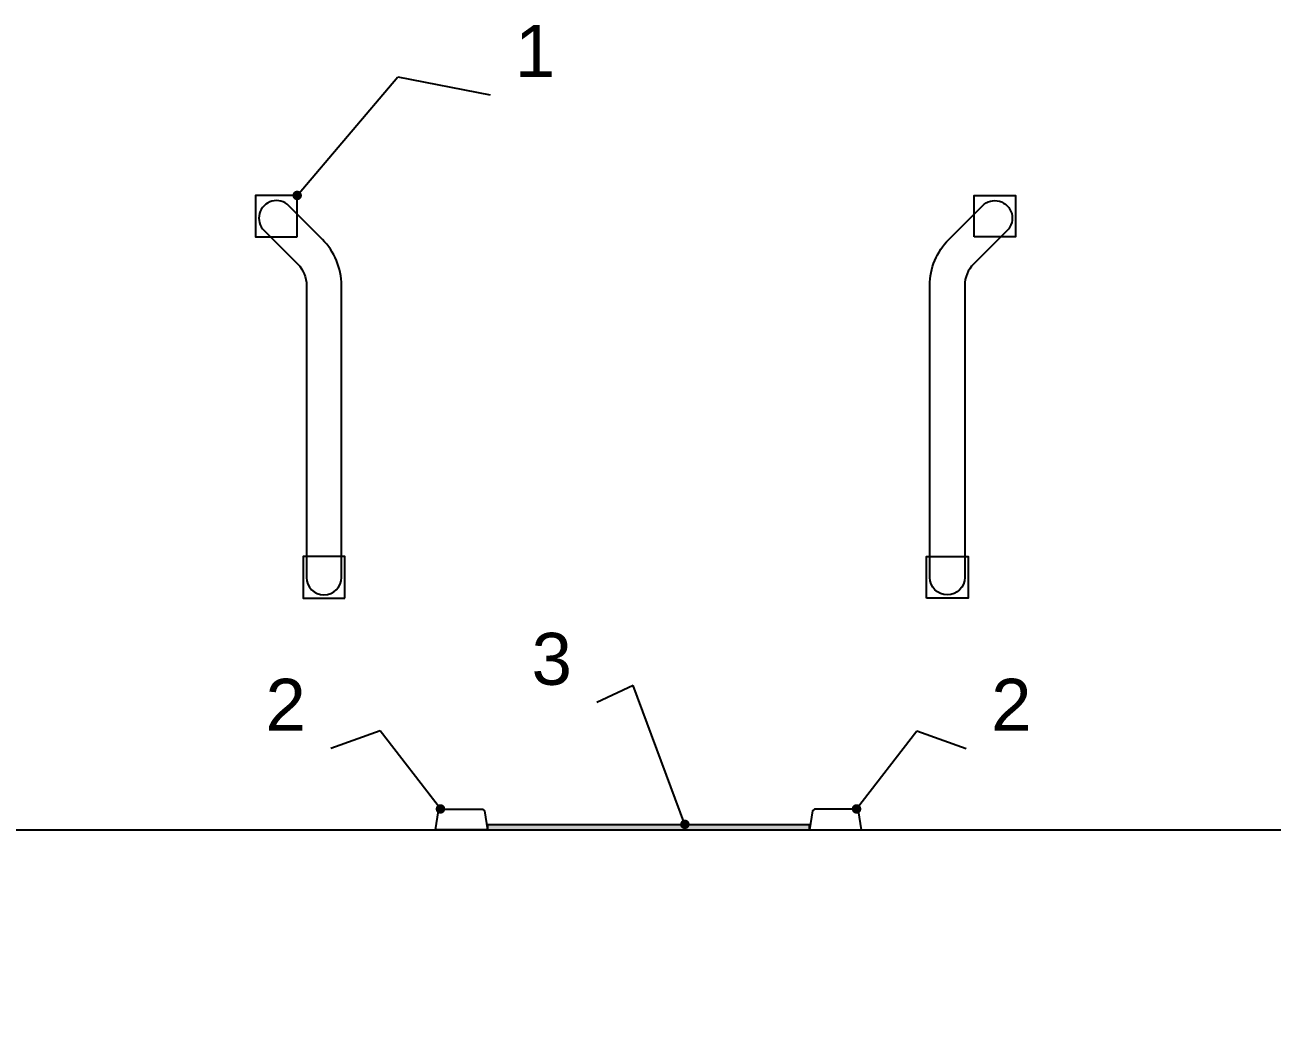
# Model space of a CAD drawing. Header units: millimetres. Extents: x -10605 to 104127, y -15987 to 52426.
# Drawn here: x 69999 to 76001, y 42306 to 47149 of the extents above; entities that cross this region are included whole.
import ezdxf

# ---------------------------------------------------------------- set-up
doc = ezdxf.new("R2010")
doc.units = ezdxf.units.MM
doc.header["$MEASUREMENT"] = 0
for name, color, linetype, lineweight in [('Металлический каркас здания_Ном._пера__98', 7, 'Continuous', 25), ('Отделочный_маркеры отделки_Ном._пера__200', 7, 'Continuous', 0), ('Стены _Ном._пера__91', 255, 'Continuous', 0), ('Стены _Ном._пера__98', 7, 'Continuous', 25)]:
    doc.layers.add(name, color=color, linetype=linetype, lineweight=lineweight)
doc.layers.add('Стены', color=7, linetype='Continuous')
doc.layers.add('Стены _Ном._пера__2', color=7, linetype='Continuous', lineweight=0, true_color=0xc2747474)
doc.styles.add('РЎР“Р•РќР•Р\xa0РР\xa0_РЎРўРР›Р¬_1', font='arial.ttf')
doc.dimstyles.new('СГЕНЕРИР_СТИЛЬ__1', dxfattribs={"dimtxt": 0.18, "dimasz": 91.2, "dimexe": 0.18, "dimexo": 0.0625, "dimgap": 0.09, "dimtad": 0, "dimtih": 1, "dimtoh": 1, "dimdec": 4, "dimzin": 0, "dimdsep": 46, "dimcen": 0.09, "dimadec": 0, "dimazin": 0, "dimtfac": 1, "dimtdec": 4, "dimtmove": 0, "dimatfit": 3, "dimldrblk": 'ARROWHEAD_11', "dimfxl": 1, "dimtolj": 1, "dimtzin": 0, "dimarcsym": 0})

# ---------------------------------------------------------------- blocks, each defined once
blk = doc.blocks.new('Перекрытие_48', base_point=(74025, 43275))
at = {"layer": 'Стены _Ном._пера__98', "color": 7, "linetype": 'Continuous', "lineweight": 25, "flags": 128}
blk.add_lwpolyline([(74025, 43275), (74011.3, 43366.5), (74001.4, 43375), (73798.6, 43375), (73788.7, 43366.5), (73775.1, 43275)], close=True, dxfattribs=at)
blk = doc.blocks.new('Перекрытие_49', base_point=(71975, 43275))
at = {"layer": 'Стены _Ном._пера__98', "color": 7, "linetype": 'Continuous', "lineweight": 25, "flags": 128}
blk.add_lwpolyline([(71975, 43275), (71988.7, 43366.5), (71998.6, 43375), (72201.4, 43375), (72211.3, 43366.5), (72224.9, 43275)], close=True, dxfattribs=at)
blk = doc.blocks.new('Перекрытие_58', base_point=(3875, 43275))
at = {"layer": 'Стены _Ном._пера__98', "color": 7, "linetype": 'Continuous', "lineweight": 25, "flags": 128}
blk.add_lwpolyline([(3875, 43275), (94125, 43275), (94125, 40300.8), (3875, 40300.8)], close=True, dxfattribs=at)
blk = doc.blocks.new('Морф_254')
at = {"layer": 'Стены _Ном._пера__91', "color": 255, "linetype": 'Continuous', "lineweight": 0, "flags": 128}
for points in [[(73575.1, 43300.6), (73775.1, 43300.6)], [(73575.1, 43300.6), (73575.1, 43299.1)], [(73575.1, 43299.1), (73775.1, 43299.1)], [(73775.1, 43300.6), (73775.1, 43299.1)]]:
    blk.add_lwpolyline(points, dxfattribs=at)
blk = doc.blocks.new('Морф_255')
at = {"layer": 'Стены _Ном._пера__91', "color": 255, "linetype": 'Continuous', "lineweight": 0, "flags": 128}
for points in [[(73575.1, 43300.6), (73375.1, 43300.6)], [(73375.1, 43300.6), (73375.1, 43299.1)], [(73375.1, 43299.1), (73575.1, 43299.1)], [(73575.1, 43300.6), (73775.1, 43300.6)], [(73575.1, 43299.1), (73575.1, 43300.6)], [(73775.1, 43299.1), (73575.1, 43299.1)], [(73775.1, 43300.6), (73775.1, 43299.1)]]:
    blk.add_lwpolyline(points, dxfattribs=at)
blk = doc.blocks.new('Морф_256')
at = {"layer": 'Стены _Ном._пера__91', "color": 255, "linetype": 'Continuous', "lineweight": 0, "flags": 128}
for points in [[(73375.1, 43300.6), (73175.1, 43300.6)], [(73175.1, 43300.6), (73175.1, 43299.1)], [(73175.1, 43299.1), (73375.1, 43299.1)], [(73375.1, 43300.6), (73675.1, 43300.6)], [(73375.1, 43299.1), (73375.1, 43300.6)], [(73675.1, 43299.1), (73375.1, 43299.1)], [(73675.1, 43300.6), (73675.1, 43299.1)]]:
    blk.add_lwpolyline(points, dxfattribs=at)
blk = doc.blocks.new('Морф_257')
at = {"layer": 'Стены _Ном._пера__91', "color": 255, "linetype": 'Continuous', "lineweight": 0, "flags": 128}
for points in [[(73375.1, 43300.6), (73175.1, 43300.6)], [(73175.1, 43300.6), (73175.1, 43299.1)], [(73175.1, 43299.1), (73375.1, 43299.1)], [(73375.1, 43300.6), (73675.1, 43300.6)], [(73375.1, 43299.1), (73375.1, 43300.6)], [(73675.1, 43299.1), (73375.1, 43299.1)], [(73675.1, 43300.6), (73675.1, 43299.1)]]:
    blk.add_lwpolyline(points, dxfattribs=at)
blk = doc.blocks.new('Морф_258')
at = {"layer": 'Стены _Ном._пера__91', "color": 255, "linetype": 'Continuous', "lineweight": 0, "flags": 128}
for points in [[(73175.1, 43300.6), (72975.1, 43300.6)], [(72975.1, 43300.6), (72975.1, 43299.1)], [(72975.1, 43299.1), (73175.1, 43299.1)], [(73175.1, 43300.6), (73475.1, 43300.6)], [(73175.1, 43299.1), (73175.1, 43300.6)], [(73475.1, 43299.1), (73175.1, 43299.1)], [(73475.1, 43300.6), (73475.1, 43299.1)]]:
    blk.add_lwpolyline(points, dxfattribs=at)
blk = doc.blocks.new('Морф_259')
at = {"layer": 'Стены _Ном._пера__91', "color": 255, "linetype": 'Continuous', "lineweight": 0, "flags": 128}
for points in [[(72975.1, 43300.6), (72775.1, 43300.6)], [(72775.1, 43300.6), (72775.1, 43299.1)], [(72775.1, 43299.1), (72975.1, 43299.1)], [(72975.1, 43300.6), (73275.1, 43300.6)], [(72975.1, 43299.1), (72975.1, 43300.6)], [(73275.1, 43299.1), (72975.1, 43299.1)], [(73275.1, 43300.6), (73275.1, 43299.1)]]:
    blk.add_lwpolyline(points, dxfattribs=at)
blk = doc.blocks.new('Морф_260')
at = {"layer": 'Стены _Ном._пера__91', "color": 255, "linetype": 'Continuous', "lineweight": 0, "flags": 128}
for points in [[(72775.1, 43300.6), (72575.1, 43300.6)], [(72575.1, 43300.6), (72575.1, 43299.1)], [(72575.1, 43299.1), (72775.1, 43299.1)], [(72775.1, 43300.6), (73075.1, 43300.6)], [(72775.1, 43299.1), (72775.1, 43300.6)], [(73075.1, 43299.1), (72775.1, 43299.1)], [(73075.1, 43300.6), (73075.1, 43299.1)]]:
    blk.add_lwpolyline(points, dxfattribs=at)
blk = doc.blocks.new('Морф_261')
at = {"layer": 'Стены _Ном._пера__91', "color": 255, "linetype": 'Continuous', "lineweight": 0, "flags": 128}
for points in [[(72575.1, 43300.6), (72375.1, 43300.6)], [(72375.1, 43300.6), (72375.1, 43299.1)], [(72375.1, 43299.1), (72575.1, 43299.1)], [(72575.1, 43300.6), (72875.1, 43300.6)], [(72575.1, 43299.1), (72575.1, 43300.6)], [(72875.1, 43299.1), (72575.1, 43299.1)], [(72875.1, 43300.6), (72875.1, 43299.1)]]:
    blk.add_lwpolyline(points, dxfattribs=at)
blk = doc.blocks.new('Морф_262')
at = {"layer": 'Стены _Ном._пера__91', "color": 255, "linetype": 'Continuous', "lineweight": 0, "flags": 128}
for points in [[(72375.1, 43300.6), (72224.9, 43300.6)], [(72224.9, 43299.1), (72224.9, 43300.6)], [(72224.9, 43299.1), (72375.1, 43299.1)], [(72375.1, 43300.6), (72675.1, 43300.6)], [(72375.1, 43299.1), (72375.1, 43300.6)], [(72675.1, 43299.1), (72375.1, 43299.1)], [(72675.1, 43300.6), (72675.1, 43299.1)]]:
    blk.add_lwpolyline(points, dxfattribs=at)
blk = doc.blocks.new('Морф_263')
at = {"layer": 'Стены _Ном._пера__91', "color": 255, "linetype": 'Continuous', "lineweight": 0, "flags": 128}
for points in [[(72224.9, 43300.6), (72475.1, 43300.6)], [(72224.9, 43299.1), (72224.9, 43300.6)], [(72475.1, 43299.1), (72224.9, 43299.1)], [(72475.1, 43300.6), (72475.1, 43299.1)]]:
    blk.add_lwpolyline(points, dxfattribs=at)
blk = doc.blocks.new('Морф_264')
at = {"layer": 'Стены _Ном._пера__91', "color": 255, "linetype": 'Continuous', "lineweight": 0, "flags": 128}
for points in [[(72224.9, 43300.6), (72275.1, 43300.6)], [(72224.9, 43299.1), (72224.9, 43300.6)], [(72275.1, 43299.1), (72224.9, 43299.1)], [(72275.1, 43300.6), (72275.1, 43299.1)]]:
    blk.add_lwpolyline(points, dxfattribs=at)
blk = doc.blocks.new('Wheel_Guide_WBM')
at = {"layer": 'Металлический каркас здания_Ном._пера__98', "color": 7, "linetype": 'Continuous', "lineweight": 25, "flags": 128}
for points in [[(-100, 100), (-100, -100), (100, -100), (100, 100)], [(129, -1638.1), (129, -1838.1), (329, -1838.1), (329, -1638.1)]]:
    blk.add_lwpolyline(points, close=True, dxfattribs=at)
blk.add_lwpolyline([(-84, 0), (-84, -1405.1, 0.198912), (7.7, -1626.5), (169.6, -1788.4, 1), (288.4, -1669.6), (126.5, -1507.7, -0.198912), (84, -1405.1), (84, 0, 1)], format="xyb", close=True, dxfattribs=at)
blk = doc.blocks.new('ARROWHEAD_11')
at = {"color": 0, "linetype": 'Continuous', "lineweight": 0}
blk.add_line((0, 0), (-1, 0), dxfattribs=at)
at = {"color": 0, "linetype": 'Continuous', "lineweight": 0, "const_width": 0.25, "flags": 128}
blk.add_lwpolyline([(-0.125, 0, 1), (0.125, 0, 1)], format="xyb", close=True, dxfattribs=at)
blk = doc.blocks.new('Перекрытие_99', base_point=(73775.1, 43299.1))
at = {"layer": 'Стены _Ном._пера__2', "linetype": 'Continuous', "lineweight": 0, "true_color": 0x979797}
blk.add_hatch(color=252, dxfattribs=at).paths.add_polyline_path([(73775.1, 43299.1), (72224.9, 43299.1), (72224.9, 43275), (73775.1, 43275)])
at = {"layer": 'Стены _Ном._пера__98', "color": 7, "linetype": 'Continuous', "lineweight": 25, "flags": 128}
blk.add_lwpolyline([(73775.1, 43299.1), (72224.9, 43299.1), (72224.9, 43275), (73775.1, 43275)], close=True, dxfattribs=at)

msp = doc.modelspace()

# ---------------------------------------------------------------- block references
at = {"layer": 'Металлический каркас здания_Ном._пера__98', "color": 7, "linetype": 'Continuous', "lineweight": 25, "zscale": 1000, "rotation": 180}
msp.add_blockref('Wheel_Guide_WBM', (71438.08361, 44489.9309), dxfattribs=at)
at = {"layer": 'Металлический каркас здания_Ном._пера__98', "color": 7, "linetype": 'Continuous', "lineweight": 25, "xscale": -1, "zscale": 1000, "rotation": 180}
msp.add_blockref('Wheel_Guide_WBM', (74438.08361, 44489.9309), dxfattribs=at)
at = {"layer": 'Стены', "color": 7, "linetype": 'Continuous', "lineweight": 25}
for name, p in [('Перекрытие_49', (71974.97101, 43275.00012)), ('Перекрытие_48', (74025.02892, 43275.00012)), ('Перекрытие_99', (73775.07059, 43299.0736)), ('Перекрытие_58', (3875, 43275.00012))]:
    msp.add_blockref(name, p, dxfattribs=at)
at = {"layer": 'Стены', "linetype": 'Continuous', "lineweight": 0}
for name in ['Морф_262', 'Морф_263', 'Морф_264', 'Морф_261', 'Морф_260', 'Морф_259', 'Морф_258', 'Морф_256', 'Морф_257', 'Морф_255', 'Морф_254']:
    msp.add_blockref(name, (0, 0), dxfattribs=at)

# ---------------------------------------------------------------- texts
at = {"layer": 'Отделочный_маркеры отделки_Ном._пера__200', "color": 7, "linetype": 'Continuous', "lineweight": 0, "char_height": 250, "style": 'РЎР“Р•РќР•Р\xa0РР\xa0_РЎРўРР›Р¬_1'}
for s, insert, attachment_point in [('\\A1;{\\pql;\\fArial|b0|i0|c204|p0;\\W1.000000;1}', (72357.2716, 46898.57246), 7), ('\\A1;{\\pqr;\\fArial|b0|i0|c204|p0;\\W1.000000;3}', (72631.55125, 43969.23612), 9), ('\\A1;{\\pqr;\\fArial|b0|i0|c204|p0;\\W1.000000;2}', (71350.71037, 43751.6461), 9), ('\\A1;{\\pql;\\fArial|b0|i0|c204|p0;\\W1.000000;2}', (74649.28956, 43751.6461), 7)]:
    msp.add_mtext(s, dxfattribs=dict(at, insert=insert, attachment_point=attachment_point))

# ---------------------------------------------------------------- leaders
at = {"layer": 'Отделочный_маркеры отделки_Ном._пера__200', "color": 7, "linetype": 'Continuous', "lineweight": 0, "annotation_type": 0, "has_hookline": 1}
for points, hookline_direction, text_width in [([(71309.08361, 46328.00345), (71793.93767, 46898.57246), (72237.2716, 46812.85751)], 1, 92), ([(73175.07059, 43301.09438), (72926.22594, 43969.23612), (72751.55125, 43887.87396)], 1, 163.5), ([(71998.60064, 43375.51044), (71708.18021, 43751.6461), (71470.71037, 43665.93087)], 1, 165.25), ([(74001.39929, 43375.51044), (74291.81972, 43751.6461), (74529.28956, 43665.93087)], 0, 165.25)]:
    msp.add_leader(points, dimstyle='СГЕНЕРИР_СТИЛЬ__1', dxfattribs=dict(at, hookline_direction=hookline_direction, text_width=text_width))

doc.saveas('drawing.dxf')
